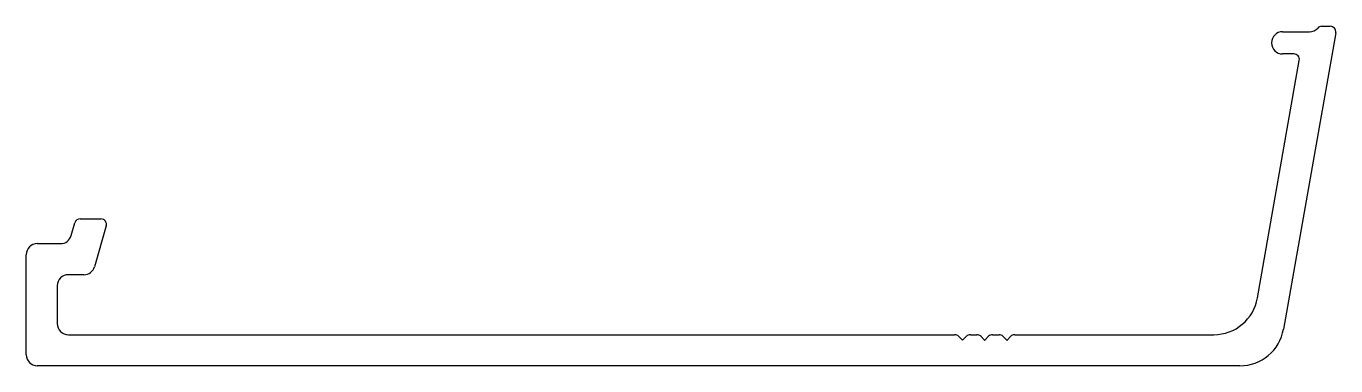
# Model space of a CAD drawing. Extents: x 4.3 to 63.3, y 2.6 to 17.9.
import ezdxf

# ---------------------------------------------------------------- set-up
doc = ezdxf.new("R2010")
doc.units = 0
doc.layers.get('0').update_dxf_attribs({"linetype": 'CONTINUOUS'})

msp = doc.modelspace()

# ---------------------------------------------------------------- linework, layer by layer
for p, q in [((62.717, 17.882), (63.095, 17.882)), ((60.949, 17.632), (62.158, 17.632)), ((63.341, 17.589), (60.988, 4.245)), ((61.453, 16.632), (60.949, 16.632)), ((59.813, 5.645), (61.699, 16.339)), ((6.353, 8.454), (6.517, 9.026)), ((6.757, 9.207), (7.693, 9.207)), ((7.933, 8.888), (7.408, 7.054)), ((4.826, 8.092), (5.872, 8.092)), ((4.326, 3.092), (4.326, 7.592)), ((6.927, 6.692), (6.226, 6.692)), ((5.726, 6.192), (5.726, 4.492)), ((6.226, 3.992), (46.168, 3.992)), ((46.345, 3.919), (46.516, 3.748)), ((46.527, 3.748), (46.698, 3.919)), ((46.875, 3.992), (47.168, 3.992)), ((47.345, 3.919), (47.516, 3.748)), ((47.527, 3.748), (47.698, 3.919)), ((47.875, 3.992), (48.168, 3.992)), ((48.345, 3.919), (48.516, 3.748)), ((48.527, 3.748), (48.698, 3.919)), ((48.875, 3.992), (57.844, 3.992)), ((59.018, 2.592), (4.826, 2.592))]:
    msp.add_line(p, q)
for centre, radius, start, end in [((62.158, 18.132), 0.5, 270, 318.18969), ((62.717, 17.632), 0.25, 90, 138.18969), ((63.095, 17.632), 0.25, 350, 90), ((60.949, 17.132), 0.5, 90, 270), ((61.453, 16.382), 0.25, 350, 90), ((6.757, 8.957), 0.25, 90, 164), ((7.693, 8.957), 0.25, 344, 90), ((5.872, 8.592), 0.5, 270, 344), ((4.826, 7.592), 0.5, 90, 180), ((6.226, 6.192), 0.5, 90, 180), ((6.927, 7.192), 0.5, 270, 344), ((57.844, 5.992), 2, 270, 350), ((6.226, 4.492), 0.5, 180, 270), ((59.018, 4.592), 2, 270, 350), ((46.168, 3.742), 0.25, 45, 90), ((46.522, 3.754), 0.008, 225, 315), ((46.875, 3.742), 0.25, 90, 135), ((47.168, 3.742), 0.25, 45, 90), ((47.521, 3.754), 0.008, 225, 315), ((47.875, 3.742), 0.25, 90, 135), ((48.168, 3.742), 0.25, 45, 90), ((48.521, 3.754), 0.008, 225, 315), ((48.875, 3.742), 0.25, 90, 135), ((4.826, 3.092), 0.5, 180, 270)]:
    msp.add_arc(centre, radius, start, end)

doc.saveas('drawing.dxf')
